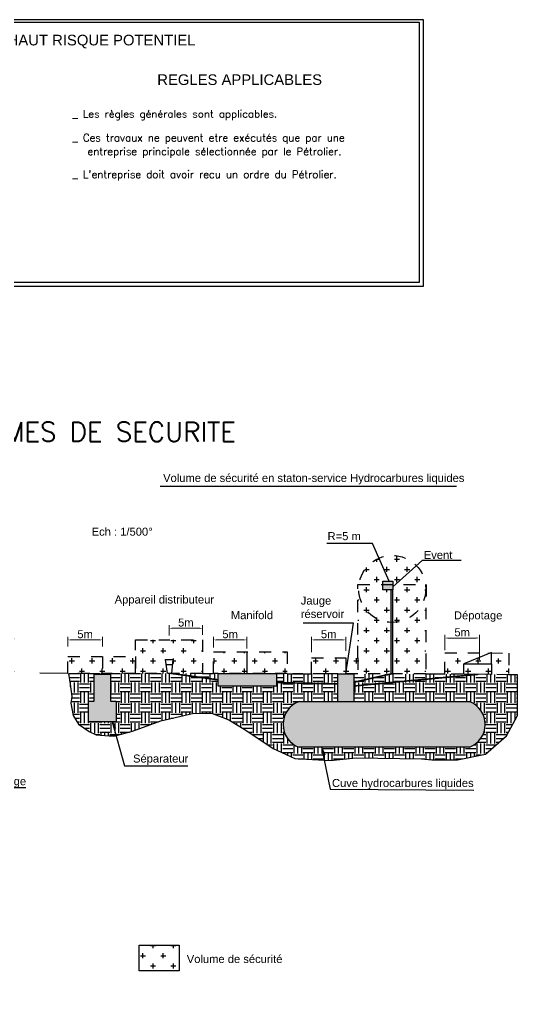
# Model space of a CAD drawing. Extents: x -58 to 166, y -6 to 61.
# Drawn here: x 67.04 to 71.47, y 25.14 to 33.85 of the extents above; entities that cross this region are included whole.
import ezdxf

# ---------------------------------------------------------------- set-up
doc = ezdxf.new("R2010")
doc.units = 0
doc.header["$MEASUREMENT"] = 0
doc.header["$PDMODE"] = 3
doc.header["$PDSIZE"] = -1
doc.linetypes.add('AXES2', pattern=[1.125, 0.75, -0.125, 0.125, -0.125])
doc.layers.get('DEFPOINTS').update_dxf_attribs({"linetype": 'CONTINUOUS'})
doc.layers.add('ATEX-Travaux', color=7, linetype='CONTINUOUS')
doc.styles.add('ARIAL', font='arial.ttf')
doc.styles.add('ROMANS', font='romans')
doc.dimstyles.new('ISO-25', dxfattribs={"dimtxt": 2.5, "dimasz": 2.5, "dimexe": 1.25, "dimexo": 0.625, "dimtad": 1, "dimtxsty": 'Standard', "dimcen": 2.5, "dimadec": 0, "dimazin": 0, "dimtfac": 1, "dimtmove": 0, "dimatfit": 3, "dimfxl": 1, "dimarcsym": 0})
pattern_1 = [(0, (-1346.374553738405, -767.6947843137614), (0.635, 0.635), [0.3175, -0.9525000000000001]), (90, (-1346.215803738405, -767.8535343137614), (-0.635, 0.635), [0.3175, -0.9525000000000001])]
pattern_2 = [(0, (-1346.374553738405, -767.6947843137614), (0.635, 0.635), [0.635, -0.635]), (0, (-1346.374553738405, -767.4566593137615), (0.635, 0.635), [0.635, -0.635]), (0, (-1346.374553738405, -767.2185343137614), (0.635, 0.635), [0.635, -0.635]), (90, (-1346.295178738405, -767.1391593137614), (-0.635, 0.635), [0.635, -0.635]), (90, (-1346.057053738405, -767.1391593137614), (-0.635, 0.635), [0.635, -0.635]), (90, (-1345.818928738405, -767.1391593137614), (-0.635, 0.635), [0.635, -0.635])]
pattern_3 = [(0, (-1346.374553738405, -767.6947843137614), (0, 0.3175), []), (59.99999999999999, (-1346.374553738405, -767.6947843137614), (-0.2749630657015593, 0.15875), []), (120, (-1346.374553738405, -767.6947843137614), (-0.2749630657015593, -0.1587499999999999), [])]

# ---------------------------------------------------------------- blocks, each defined once
blk = doc.blocks.new('*D12')
at = {"layer": 'ATEX-Travaux', "color": 0, "lineweight": -2}
for p, q in [((19.10247952938198, 22.5153330932734), (19.10247952938198, 23.34891478604102)), ((24.08045060685208, 22.483684850602), (24.08045060685208, 23.34891478604102)), ((19.30247952938198, 23.14891478604102), (23.88045060685208, 23.14891478604102))]:
    blk.add_line(p, q, dxfattribs=at)
at = {"layer": 'ATEX-Travaux', "color": 0, "lineweight": 0}
for points in [[(19.30247952938198, 23.18224811937435), (19.30247952938198, 23.11558145270768), (19.10247952938198, 23.14891478604102)], [(23.88045060685208, 23.18224811937435), (23.88045060685208, 23.11558145270768), (24.08045060685208, 23.14891478604102)]]:
    blk.add_solid(points, dxfattribs=at)
at = {"layer": 'DEFPOINTS', "color": 0, "lineweight": 0}
for p in [(24.08045060685208, 23.14891478604102), (19.10247952938198, 21.8903330932734), (24.08045060685208, 21.858684850602)]:
    blk.add_point(p, dxfattribs=at)
at = {"layer": 'ATEX-Travaux', "color": 0, "insert": (21.58778283562106, 23.5031780875417), "char_height": 0.5, "attachment_point": 5, "style": 'ARIAL'}
blk.add_mtext('5m', dxfattribs=at)
blk = doc.blocks.new('*D13')
at = {"layer": 'ATEX-Travaux', "color": 0, "lineweight": -2}
for p, q in [((24.44450613206732, 22.5153330932734), (24.44450613206732, 23.34891478604102)), ((29.6136904449163, 22.483684850602), (29.6136904449163, 23.34891478604102)), ((24.64450613206732, 23.14891478604102), (29.4136904449163, 23.14891478604102))]:
    blk.add_line(p, q, dxfattribs=at)
at = {"layer": 'ATEX-Travaux', "color": 0, "lineweight": 0}
for points in [[(24.64450613206732, 23.18224811937435), (24.64450613206732, 23.11558145270768), (24.44450613206732, 23.14891478604102)], [(29.4136904449163, 23.18224811937435), (29.4136904449163, 23.11558145270768), (29.6136904449163, 23.14891478604102)]]:
    blk.add_solid(points, dxfattribs=at)
at = {"layer": 'DEFPOINTS', "color": 0, "lineweight": 0}
for p in [(29.6136904449163, 23.14891478604102), (24.44450613206732, 21.8903330932734), (29.6136904449163, 21.858684850602)]:
    blk.add_point(p, dxfattribs=at)
at = {"layer": 'ATEX-Travaux', "color": 0, "insert": (26.92980943830639, 23.5031780875417), "char_height": 0.5, "attachment_point": 5, "style": 'ARIAL'}
blk.add_mtext('5m', dxfattribs=at)
blk = doc.blocks.new('*D18')
at = {"layer": 'ATEX-Travaux', "color": 0, "lineweight": -2}
for p, q in [((30.2386904449163, 22.44850639849199), (31.24332535907315, 22.44850639849199)), ((31.04332535907315, 22.24850639849199), (31.04332535907315, 20.6075456682715)), ((30.22768111632854, 20.4075456682715), (31.24332535907315, 20.4075456682715))]:
    blk.add_line(p, q, dxfattribs=at)
at = {"layer": 'ATEX-Travaux', "color": 0, "lineweight": 0}
for points in [[(31.00999202573982, 22.24850639849199), (31.07665869240649, 22.24850639849199), (31.04332535907315, 22.44850639849199)], [(31.00999202573982, 20.6075456682715), (31.07665869240649, 20.6075456682715), (31.04332535907315, 20.4075456682715)]]:
    blk.add_solid(points, dxfattribs=at)
at = {"layer": 'DEFPOINTS', "color": 0, "lineweight": 0}
for p in [(29.6136904449163, 22.44850639849199), (29.60268111632854, 20.4075456682715), (31.04332535907315, 20.4075456682715)]:
    blk.add_point(p, dxfattribs=at)
at = {"layer": 'ATEX-Travaux', "color": 0, "insert": (30.6880388652123, 21.42802603338174), "char_height": 0.5, "attachment_point": 5, "rotation": 90, "style": 'ARIAL'}
blk.add_mtext('1.95m', dxfattribs=at)
blk = doc.blocks.new('*D19')
at = {"layer": 'ATEX-Travaux', "color": 0, "lineweight": -2}
for p, q in [((34.58992486402758, 21.97155575538261), (34.58992486402758, 22.58411985265691)), ((34.78992486402758, 22.38411985265691), (36.55652392410893, 22.38411985265691)), ((36.75652392410893, 21.97155575538261), (36.75652392410893, 22.58411985265691))]:
    blk.add_line(p, q, dxfattribs=at)
at = {"layer": 'ATEX-Travaux', "color": 0, "lineweight": 0}
for points in [[(34.78992486402758, 22.41745318599024), (34.78992486402758, 22.35078651932357), (34.58992486402758, 22.38411985265691)], [(36.55652392410893, 22.41745318599024), (36.55652392410893, 22.35078651932357), (36.75652392410893, 22.38411985265691)]]:
    blk.add_solid(points, dxfattribs=at)
at = {"layer": 'DEFPOINTS', "color": 0, "lineweight": 0}
for p in [(36.75652392410893, 22.38411985265691), (34.58992486402758, 21.34655575538261), (36.75652392410893, 21.34655575538261)]:
    blk.add_point(p, dxfattribs=at)
at = {"layer": 'ATEX-Travaux', "color": 0, "insert": (35.67322439406826, 22.73838315415759), "char_height": 0.5, "attachment_point": 5, "style": 'ARIAL'}
blk.add_mtext('5m', dxfattribs=at)
blk = doc.blocks.new('*D14')
at = {"layer": 'ATEX-Travaux', "color": 0, "lineweight": -2}
for p, q in [((40.91868833129274, 22.66379704384588), (40.91868833129274, 23.31289463872242)), ((43.01671744168971, 22.69446338251316), (43.01671744168971, 23.31289463872242)), ((42.8167174416897, 23.11289463872242), (41.11868833129274, 23.11289463872242))]:
    blk.add_line(p, q, dxfattribs=at)
at = {"layer": 'ATEX-Travaux', "color": 0, "lineweight": 0}
for points in [[(41.11868833129274, 23.14622797205576), (41.11868833129274, 23.07956130538909), (40.91868833129274, 23.11289463872242)], [(42.8167174416897, 23.14622797205576), (42.8167174416897, 23.07956130538909), (43.01671744168971, 23.11289463872242)]]:
    blk.add_solid(points, dxfattribs=at)
at = {"layer": 'DEFPOINTS', "color": 0, "lineweight": 0}
for p in [(40.91868833129274, 23.11289463872242), (40.91868833129274, 22.03879704384588), (43.01671744168971, 22.06946338251316)]:
    blk.add_point(p, dxfattribs=at)
at = {"layer": 'ATEX-Travaux', "color": 0, "insert": (41.96770288649122, 23.46715794022311), "char_height": 0.5, "attachment_point": 5, "style": 'ARIAL'}
blk.add_mtext('5m', dxfattribs=at)
blk = doc.blocks.new('*D15')
at = {"layer": 'ATEX-Travaux', "color": 0, "lineweight": -2}
for p, q in [((43.69356973159529, 21.91283506846946), (43.69356973159529, 22.58411985265691)), ((43.89356973159529, 22.38411985265691), (45.57607936649156, 22.38411985265691)), ((45.77607936649156, 21.84386771988454), (45.77607936649156, 22.58411985265691))]:
    blk.add_line(p, q, dxfattribs=at)
at = {"layer": 'ATEX-Travaux', "color": 0, "lineweight": 0}
for points in [[(43.89356973159529, 22.41745318599024), (43.89356973159529, 22.35078651932357), (43.69356973159529, 22.38411985265691)], [(45.57607936649156, 22.41745318599024), (45.57607936649156, 22.35078651932357), (45.77607936649156, 22.38411985265691)]]:
    blk.add_solid(points, dxfattribs=at)
at = {"layer": 'DEFPOINTS', "color": 0, "lineweight": 0}
for p in [(45.77607936649156, 22.38411985265691), (43.69356973159529, 21.28783506846946), (45.77607936649156, 21.21886771988454)]:
    blk.add_point(p, dxfattribs=at)
at = {"layer": 'ATEX-Travaux', "color": 0, "insert": (44.73482454904342, 22.73838315415759), "char_height": 0.5, "attachment_point": 5, "style": 'ARIAL'}
blk.add_mtext('5m', dxfattribs=at)
blk = doc.blocks.new('*D16')
at = {"layer": 'ATEX-Travaux', "color": 0, "lineweight": -2}
for p, q in [((49.81633663476759, 21.62324781466111), (49.81633663476759, 22.58411985265691)), ((50.0163366347676, 22.38411985265691), (51.76604594781456, 22.38411985265691)), ((51.96604594781456, 21.69581738504064), (51.96604594781456, 22.58411985265691))]:
    blk.add_line(p, q, dxfattribs=at)
at = {"layer": 'ATEX-Travaux', "color": 0, "lineweight": 0}
for points in [[(50.0163366347676, 22.41745318599024), (50.0163366347676, 22.35078651932357), (49.81633663476759, 22.38411985265691)], [(51.76604594781456, 22.41745318599024), (51.76604594781456, 22.35078651932357), (51.96604594781456, 22.38411985265691)]]:
    blk.add_solid(points, dxfattribs=at)
at = {"layer": 'DEFPOINTS', "color": 0, "lineweight": 0}
for p in [(51.96604594781456, 22.38411985265691), (49.81633663476759, 20.99824781466111), (51.96604594781456, 21.07081738504064)]:
    blk.add_point(p, dxfattribs=at)
at = {"layer": 'ATEX-Travaux', "color": 0, "insert": (50.89119129129108, 22.73838315415759), "char_height": 0.5, "attachment_point": 5, "style": 'ARIAL'}
blk.add_mtext('5m', dxfattribs=at)
blk = doc.blocks.new('*D17')
at = {"layer": 'ATEX-Travaux', "color": 0, "lineweight": -2}
for p, q in [((58.1578601596525, 21.74186753003221), (58.1578601596525, 22.702739568028)), ((60.30756947269947, 21.14221933809938), (60.30756947269947, 22.702739568028)), ((58.3578601596525, 22.50273956802801), (60.10756947269947, 22.50273956802801))]:
    blk.add_line(p, q, dxfattribs=at)
at = {"layer": 'ATEX-Travaux', "color": 0, "lineweight": 0}
for points in [[(58.3578601596525, 22.53607290136134), (58.3578601596525, 22.46940623469467), (58.1578601596525, 22.50273956802801)], [(60.10756947269947, 22.53607290136134), (60.10756947269947, 22.46940623469467), (60.30756947269947, 22.50273956802801)]]:
    blk.add_solid(points, dxfattribs=at)
at = {"layer": 'DEFPOINTS', "color": 0, "lineweight": 0}
for p in [(60.30756947269947, 22.50273956802801), (58.1578601596525, 21.11686753003221), (60.30756947269947, 20.51721933809938)]:
    blk.add_point(p, dxfattribs=at)
at = {"layer": 'ATEX-Travaux', "color": 0, "insert": (59.23271481617599, 22.85700286952869), "char_height": 0.5, "attachment_point": 5, "style": 'ARIAL'}
blk.add_mtext('5m', dxfattribs=at)
blk = doc.blocks.new('VOLUMES DE SECURITE')
at = {"layer": 'ATEX-Travaux'}
h = blk.add_hatch(dxfattribs=at)
h.set_pattern_fill('CROSS,_O', color=10, scale=0.1)
h.set_pattern_definition(pattern_1)
h.paths.add_polyline_path([(16.93214749293793, 23.9058121267318), (12.79997506381574, 21.84568801908574), (12.79997506381596, 21.37453645728226), (12.46857304543664, 21.37453645728215), (12.46857304543664, 21.3942570379354, -0.1061688027392611), (12.2616963258688, 21.11422595893271), (17.36600261292301, 21.09331058058649, 0.1388156806937778)])
h.paths.add_polyline_path([(16.9321474929377, 23.9058121267318, 0.0605878831426729), (16.27289686749623, 24.98119950066962, 0.0995879946710696), (12.29747009355788, 27.68184032697786, 0.08337449826252118), (8.991440314994861, 28.28685948359987), (11.44241864720925, 23.03520265295981), (11.50545333322657, 23.0352026529597), (11.50545333322657, 22.37525972963226), (11.65297564383445, 22.37419867418328), (11.65297564383422, 23.01942760554709), (11.76854268852139, 23.01942760554709), (11.76854268852162, 22.37336745725088), (12.24735416768135, 22.36992360169495, -0.1119473219688152), (12.46857304543664, 22.07752609158479), (12.79997506381596, 22.07752609158467), (12.79997506381596, 21.84568801908586)])
h.paths.add_polyline_path([(8.991440314994861, 28.28685948359987, 0.0636941112639129), (6.432746726025016, 27.99758185329279, 0.1398985224867278), (1.673809539494414, 24.92933267668275, 0.04695400464331639), (1.137444124913372, 24.04713725045235), (5.404971548675348, 21.81265068179096, -0.1818352265661932), (5.632459515642267, 22.41750128663068), (11.37938396119193, 22.37616648464154), (11.37938396119239, 23.03520265295981), (11.44241864720925, 23.03520265295992)])
h.paths.add_polyline_path([(6.390804411660383, 21.1436081104722), (5.690760970980364, 21.14711162964625, -0.2056269615099661), (5.404971548675348, 21.81265068179096), (1.137444124913372, 24.04713725045235, 0.1645296697802212), (0.6927771681480408, 20.54506747657604), (6.00181402150929, 20.54506747657615), (6.00181402150929, 20.77215844077443), (6.390804411660156, 20.76827646510753)])
h.paths.add_polyline_path([(11.89768283420267, 20.71331991970692), (9.349375426309052, 20.73875105528145), (8.864305187578111, 20.73875105528145), (8.864305187577884, 20.74359187117602), (8.557690186781201, 20.74359187117602), (8.557690186781201, 20.74665177188911), (6.001814021509517, 20.77215844077455), (6.00181402150929, 20.54506747657604), (11.89768283420267, 20.50304978104032)])
h.paths.add_polyline_path([(8.557690186781201, 21.03945540038592), (8.864305187577884, 21.03945540038592), (8.864305187578111, 20.83763986229303), (9.260518859275635, 20.83763986229314), (9.260518859275635, 20.96363403182374), (9.260518859275408, 21.02540363880394), (8.9382162018278, 21.02523183600522), (8.938216201828027, 21.13085903586909), (6.657416631053366, 21.14227379181682), (6.657416631053366, 20.76561577688904), (8.557690186781201, 20.74665177188922)])
h.paths.add_polyline_path([(17.35237757464097, 20.99121813283045), (11.51671924450829, 21.02492426164247), (11.51671924450829, 20.71712179096789), (11.89768283420244, 20.71331991970681), (11.89768283420244, 20.50304978104032), (17.25134100319292, 20.47417113528445, 0.02522863182577762)])
h.paths.add_polyline_path([(12.33275199255195, 23.21875149839786), (16.24941865921869, 23.21875149839786), (16.24941865921869, 22.46875149839786), (12.33275199255195, 22.46875149839786)], flags=24)
h.paths.add_polyline_path([(7.998234983210295, 25.91198856905874), (11.91490164987704, 25.91198856905874), (11.91490164987704, 25.16198856905874), (7.998234983210295, 25.16198856905874)], flags=9)
h.paths.add_polyline_path([(1.018558745263817, 23.29130787893325), (4.93522541193056, 23.29130787893325), (4.93522541193056, 22.54130787893325), (1.018558745263817, 22.54130787893325)], flags=24)
h = blk.add_hatch(dxfattribs=at)
h.set_pattern_fill('CROSS,_O', color=10, scale=0.1)
h.set_pattern_definition(pattern_1)
h.paths.add_polyline_path([(36.75652392410893, 21.34655575538272), (34.58992486402758, 21.3465557553825), (34.58992486402758, 20.28945082751386), (36.75652392410893, 20.28945082751386)])
h.paths.add_polyline_path([(38.820659220896, 21.34655575538261), (36.75652392410893, 21.3465557553825), (36.75652392410871, 20.28945082751386), (38.82065922089578, 20.28945082751375)])
h.paths.add_polyline_path([(40.68179153949518, 21.15512926189854), (41.15795149354221, 21.15512926189865), (41.06818511057509, 20.28945082751386), (43.01671744168971, 20.28945082751375), (43.01671744168993, 22.38633415280754), (38.82065922089578, 22.38633415280754), (38.82065922089578, 20.28945082751375), (40.79888596166711, 20.28945082751386)])
h.paths.add_polyline_path([(45.77607936649156, 21.63511196034028), (43.69356973159529, 21.63511196034028), (43.69356973159529, 20.2854051882141), (45.77607936649156, 20.2854051882141)])
h.paths.add_polyline_path([(48.30196513862074, 21.63511196034028), (45.77607936649156, 21.6351119603404), (45.77607936649156, 20.2854051882141), (47.64012852493079, 20.28540518821399), (48.30196513862074, 20.28540518821399)])
h.paths.add_polyline_path([(51.96595397264605, 21.26784254028269), (49.81633663476759, 21.26784254028269), (49.81633663476759, 20.25881885714068), (51.96642500449661, 20.25881885714068)])
h.paths.add_polyline_path([(52.12124614583854, 21.26784254028269), (51.96595397264605, 21.2678425402828), (51.96642500449684, 20.25881885714114)])
h.paths.add_polyline_path([(52.72239835754453, 21.26784254028269), (52.12124614583877, 21.26784254028269), (51.96642500449639, 20.25881885714057), (52.4679920069816, 20.25881885714068), (52.72239835754453, 20.25881885714068)])
h.paths.add_polyline_path([(54.7756466746855, 23.47466524493325, -0.4019350717697441), (52.76942482181357, 25.56718368340341, -0.03271289306968198), (52.78731658804008, 25.84035762146311), (52.72239835754453, 25.84035762146311), (52.72239835754453, 21.26784254028269), (52.72239835754476, 20.25881885714068), (54.7756466746855, 20.25881885714068)])
h.paths.add_polyline_path([(54.77564667468573, 25.51890113866273), (54.27017625173403, 25.51890113866284), (54.27017625173426, 25.84035762146323), (52.78731658804008, 25.84035762146311, 0.03271289306968198), (52.76942482181357, 25.56718368340341, 0.4019350717697441), (54.7756466746855, 23.47466524493325)], flags=17)
h.paths.add_polyline_path([(56.95817370133, 25.56718368340341, 0.03271289306968198), (56.94028193510349, 25.84035762146311), (55.07249622125187, 25.84035762146311), (54.90656076176538, 25.68996687222807), (54.90656076176538, 25.51890113866273), (54.90656076176538, 23.47324582663362, 0.408245620998291)], flags=17)
h.paths.add_polyline_path([(56.96483887988711, 21.30902066746182), (56.97566851652527, 25.84035762146311), (56.94028193510349, 25.84035762146311, -0.03271289306968198), (56.95817370133, 25.56718368340341, -0.408245620998291), (54.90656076176538, 23.47324582663362), (54.9065607617656, 20.25881885714068), (56.96483887988734, 20.25881885714068)])
h.paths.add_polyline_path([(54.03579957698503, 27.49093543875983, 0.2642952362396765), (52.78731658804008, 25.84035762146311), (54.27017625173403, 25.84035762146311), (54.27017625173403, 26.0502693479101), (54.67356792873056, 26.0502693479101)])
h.paths.add_polyline_path([(56.37315154558223, 27.01916852377349, 0.3124098365527108), (54.03579957698503, 27.49093543875972), (54.67356792873079, 26.0502693479101), (54.9065607617656, 26.0502693479101), (54.9065607617656, 25.84035762146311), (55.07249622125209, 25.84035762146323)])
h.paths.add_polyline_path([(56.37315154558223, 27.0191685237736), (55.07249622125187, 25.84035762146311), (56.94028193510349, 25.84035762146311, 0.1601544768515438)])
h.paths.add_polyline_path([(60.98186915505994, 21.56784424783871), (58.1578601596525, 21.57971517852991), (58.1578601596525, 20.25881885714057), (59.3343011182701, 20.24544990077823), (59.3343011182701, 20.88054131398701)])
h.paths.add_polyline_path([(61.06879603810239, 20.88054131398701), (59.3343011182701, 20.88054131398701), (59.3343011182701, 20.24544990077823), (61.06879603810239, 20.22573927550275)])
h.paths.add_polyline_path([(61.06879603810216, 21.56747884425624), (60.98186915505948, 21.56784424783859), (59.33430111827033, 20.8805413139869), (61.06879603810216, 20.8805413139869)])
h.paths.add_polyline_path([(62.15474153836499, 21.56291399202371), (61.06879603810216, 21.56747884425636), (61.06879603810239, 20.88054131398701), (61.06879603810239, 20.22573927550275), (62.15474153836522, 20.2133987003989)])
h.paths.add_polyline_path([(29.6136904449163, 22.44850639849199), (24.76989893700625, 22.479301573214), (24.14663535906402, 22.33602468496463), (23.79000009547804, 22.01775382778271), (23.79000009547804, 21.06698764260295), (24.06015119764425, 21.06588067288089), (24.06015119764425, 21.43989513489112), (24.06015119764425, 21.9056297201704), (24.47021923913462, 21.9056297201704), (24.47021923913462, 20.53316636663317), (23.91908739816313, 20.53316636663317), (23.91857516834602, 20.43820681190994), (29.61369044491607, 20.40748628186873)])
h.paths.add_polyline_path([(23.79000009547804, 22.25404076577695), (24.76989893700625, 22.47930157321389), (19.10247952938198, 22.51533309327351), (19.10247952938198, 21.08619520199159), (23.79000009547826, 21.06698764260318)])
h.paths.add_polyline_path([(23.66131241336188, 20.9547784102989), (19.10247952938198, 20.98110973398605), (19.10247952938198, 20.46418574360359), (23.66116170472151, 20.43959534886801)])
h.paths.add_polyline_path([(49.02376572028743, 25.21580965593864), (53.27376572028743, 25.21580965593864), (53.27376572028743, 23.63247632260527), (49.02376572028743, 23.63247632260527)], flags=9)
h = blk.add_hatch(color=253, dxfattribs=at)
h.paths.add_polyline_path([(54.90656076176538, 25.84035762146311), (54.27017625173403, 25.84035762146323), (54.27017625173403, 25.51890113866273), (54.90656076176538, 25.51890113866261)])
h.paths.add_polyline_path([(54.90656076176538, 26.0502693479101), (54.27017625173403, 26.05026934790999), (54.27017625173426, 25.84035762146323), (54.90656076176538, 25.84035762146323)])
h.paths.add_polyline_path([(54.9065607617656, 25.51890113866273), (54.77564667468528, 25.51890113866261), (54.77564667468528, 23.47466524493325, 0.01563160933233007), (54.90656076176538, 23.47324582663362)])
h.paths.add_polyline_path([(54.90656076176538, 23.47324582663362, -0.01563160933230291), (54.7756466746855, 23.47466524493325), (54.7756466746855, 20.2588188571408), (54.90656076176538, 20.25881885714057)])
h = blk.add_hatch(color=253, dxfattribs=at)
h.paths.add_polyline_path([(5.850506823516298, 22.41593297955092), (5.632459515642495, 22.41750128663068, 0.1916153736403919), (5.405627273500841, 21.77796248874654), (5.847302843250645, 21.77574085906826)])
h.paths.add_polyline_path([(5.847302843250873, 21.77574085906838), (5.405627273500841, 21.77796248874654, 0.1957956056268852), (5.690760970980364, 21.14711162964625), (5.844152889943416, 21.14634394653137)])
h.paths.add_polyline_path([(12.09788365856593, 21.74430041545463), (5.847302843250645, 21.77574085906826), (5.844152889943416, 21.14634394653115), (6.390804411660156, 21.14360811047231), (6.390804411659929, 21.32640120523399), (6.657416631053366, 21.32614098814327), (6.657416631053366, 21.14227379181671), (11.25010702511508, 21.11928867700749), (11.25010702511508, 21.27382753337224), (11.51671924450852, 21.27246753083989), (11.51671924450829, 21.11795435835177), (12.09788365856593, 21.1150457950406)])
h.paths.add_polyline_path([(12.09788365856593, 22.37099866957794), (11.76854268853322, 22.37336745725088), (11.65297564383445, 22.37336745725099), (11.65297564383445, 22.37419867418316), (11.50545333322953, 22.37525972963215), (11.37938396119216, 22.37525972963249), (11.37938396119216, 22.37616648464177), (5.850506823516298, 22.4159329795508), (5.847302843250645, 21.77574085906838), (12.09788365856616, 21.74430041545452)])
h.paths.add_polyline_path([(12.24735416768112, 22.36992360169495), (12.09788365856616, 22.37099866957817), (12.09788365856571, 21.74430041545452), (12.54221120254874, 21.74206544633637, 0.2192165148394242)])
h.paths.add_polyline_path([(12.54221120254874, 21.74206544633637), (12.09788365856593, 21.74430041545463), (12.09788365856571, 21.11504579504049), (12.26169632597953, 21.11422595903059, 0.2171347634685095)])
h.paths.add_polyline_path([(12.59163153232703, 21.83462224301002), (12.536334457267, 21.83462224301002, -0.05614764179710269), (12.53766943169717, 21.64901148079559), (12.59163153232726, 21.64901148079559)])
h = blk.add_hatch(dxfattribs=at)
h.set_pattern_fill('EARTH', color=256, scale=0.1, style=0)
h.set_pattern_definition(pattern_2)
h.paths.add_polyline_path([(26.58581578960002, 18.64407361336248), (26.59845582691787, 19.04221558185782), (27.43944018920638, 19.01693524599432), (27.55325786806907, 18.77678923944575), (28.34364931365963, 19.11173282316486), (28.98861069930217, 19.38980178838278), (28.99845731294795, 19.7627026990674), (29.61660272940276, 19.76550686264773), (29.61370412478595, 20.40447071295159), (27.97360922581652, 20.40748628186884), (27.56212145872132, 20.40748628186884), (27.56212145872132, 20.08042285722399), (25.26257673070972, 20.08042285722411), (25.2625767307095, 20.40748628186873), (19.10247952938175, 20.40748628186873), (19.10247952938221, 20.42379723008889), (0.06098829060874777, 20.4588079658414), (0.0609882906085204, 19.08485681645993), (1.122186187024226, 19.06540436148032), (2.661141449851584, 19.5814492209073), (3.09224618339158, 19.53135006628668), (3.683763885654798, 19.62654042396935), (3.735257906766719, 19.86705957200559), (4.552354810330144, 19.8720724333225), (5.605057749711477, 19.66164518245034), (6.427168070535572, 19.60152521495388), (8.493539744635655, 19.49757585179827), (8.658171520372434, 19.61135945708429), (9.353717630860274, 19.59240288750516), (9.410626470291845, 19.25745930378764), (10.81022184015842, 18.89072995693834), (10.87344660231793, 19.11823825043359), (11.72707919378286, 19.11191939390642), (11.81560041429543, 18.82121271563301), (13.16243202501028, 18.80225123629691), (13.40675419804506, 18.78957915494902), (13.71026254710455, 18.83381606039063), (13.95686205673383, 18.8464537734443), (14.04539146910292, 19.08660468974892), (14.9559247081404, 18.89069067888704), (15.79690087857034, 19.13716045171805), (16.39127753937328, 19.22563426260331), (16.41657399772384, 19.57953932565556), (17.32078312217141, 19.51002208435034), (17.92896306416742, 19.55436209467825), (17.95425133065896, 19.86403025228799), (18.90905337181061, 19.8577113957615), (18.90905337181039, 19.68707772076232), (19.60592656333961, 19.85140235874746), (20.27618440733681, 19.88932040766383), (21.11083646317752, 19.81980316635872), (22.00240555031132, 19.83876464569494), (22.03401793139165, 19.55437682394734), (22.67397409163027, 19.42793586658274), (23.59715555984485, 19.49113425136045), (23.63509205551281, 19.14355295459143), (24.12390843059507, 19.00447428417226), (25.02812574690006, 18.83384060917308), (25.05973812798106, 19.06766775919539), (25.93233487134785, 19.04239233308897), (25.97879089962271, 19.0422155818577), (25.97879089962271, 18.64407361336271)])
h = blk.add_hatch(dxfattribs=at)
h.set_pattern_fill('NET3', color=256, scale=0.1, style=0)
h.set_pattern_definition(pattern_3)
h.paths.add_polyline_path([(25.2625767307095, 20.40748628186873), (25.2625767307095, 20.1262407042376), (27.56212145872132, 20.12822915559162), (27.56212145872132, 20.40748628186872)])
h = blk.add_hatch(dxfattribs=at)
h.set_pattern_fill('EARTH', color=256, scale=0.1, style=0)
h.set_pattern_definition(pattern_2)
h.paths.add_polyline_path([(38.82065922089578, 20.28945082751386), (34.63685602008128, 20.28945082751386), (34.73919690550112, 19.62895602413284), (34.84190642454313, 18.84506431237413), (34.77654358737391, 18.42512302532566), (34.92593850672028, 17.66922674473595), (35.26233716675096, 17.11574990228008), (35.91593277101717, 16.65847973708777), (36.36411752905816, 16.46250680914807), (37.16710805267078, 16.39718249983514), (37.54992997354247, 16.39718249983514), (38.63304109084173, 16.67714172128114), (40.40279376868647, 17.32135577233737), (42.46629829238601, 17.81595481567354), (43.62410277343088, 17.77862593752968), (44.65118977199428, 17.39601352862598), (45.72496217086011, 16.74277043549304), (47.42982713931495, 15.61059042203932), (48.77437322157902, 14.97600931310069), (50.97794213805035, 14.85469414144961), (52.61759991464396, 15.01307306439765), (56.69793175359567, 14.96641564903519), (57.33285811285575, 14.90109133972135), (58.94818607037313, 14.90109133972135), (60.68923447682438, 15.25579669307252), (62.00576440379017, 16.38497193559112), (62.68737616335466, 17.66346269068605), (62.68737616335465, 20.20517485837707), (62.1547415383657, 20.2133987003989), (60.23421104973627, 20.2352234151091), (52.4679920069816, 19.50686020120872), (52.4679920069816, 18.53865623303398), (59.69462000446083, 18.53865623303398, -0.6818121183831278), (59.69462000446083, 15.67820758760524), (49.03820020915782, 15.67820758760524, -0.6956263258193328), (49.03820020915782, 18.53865623303398), (51.46485800201162, 18.53865623303398), (51.46485800201163, 19.64213872014978), (47.64012852493079, 19.718672003395), (47.64012852493078, 19.50206336917643), (43.97775348698679, 19.50206336917643), (43.97775348698678, 19.8937342786952), (41.06818511057484, 20.28945082751386)])
h.paths.add_polyline_path([(37.60301321515954, 18.55026780699325), (37.60301321515954, 17.27471308624342), (35.88376334357462, 17.27471308624342), (35.88376334357462, 18.55026780699325), (36.24237832324479, 18.55026780699325), (36.24237832324479, 20.24655919533313), (37.25494934894641, 20.24655919533313), (37.25494934894641, 18.55026780699325)], flags=16)
h = blk.add_hatch(color=253, dxfattribs=at)
h.paths.add_polyline_path([(37.2549493489464, 20.24655919533313), (36.24237832324479, 20.24655919533313), (36.24237832324479, 18.55026780699324), (35.88376334357463, 18.55026780699325), (35.88376334357462, 17.27471308624342), (37.60301321515954, 17.27471308624342), (37.60301321515954, 18.55026780699325), (37.25494934894641, 18.55026780699325)])
h.paths.add_polyline_path([(43.97775348698679, 20.28540518821399), (43.97775348698678, 19.50206336917643), (47.64012852493079, 19.50206336917643), (47.64012852493079, 20.28540518821399)])
h.paths.add_polyline_path([(52.4679920069816, 18.53865623303398), (52.46799200698161, 18.51499120703727), (51.46485800201162, 18.51499120703727), (51.46485800201162, 18.53865623303398), (49.03820020915782, 18.53865623303398, 0.6956263258193328), (49.03820020915782, 15.67820758760524), (59.69462000446083, 15.67820758760524, 0.6818121183831275), (59.69462000446083, 18.53865623303398)])
h.paths.add_polyline_path([(52.4679920069816, 20.25881885714068), (51.46485800201162, 20.25881885714068), (51.46485800201163, 18.53865623303398), (52.46799200698161, 18.53865623303398)])
h = blk.add_hatch(dxfattribs=at)
h.set_pattern_fill('EARTH', color=256, scale=3, style=0)
h.set_pattern_definition([(0, (0, 0), (0.75, 0.75), [0.75, -0.75]), (0, (0, 0.28125), (0.75, 0.75), [0.75, -0.75]), (0, (0, 0.5625), (0.75, 0.75), [0.75, -0.75]), (90, (0.09375, 0.65625), (-0.7499999999999999, 0.75), [0.75, -0.75]), (90, (0.375, 0.65625), (-0.7499999999999999, 0.75), [0.75, -0.75]), (90, (0.65625, 0.65625), (-0.7499999999999999, 0.75), [0.75, -0.75])])
h.paths.add_polyline_path([(43.01671744169021, 20.28945082751386), (41.06818511057485, 20.28945082751386), (43.97775348698678, 19.89373427869521), (43.97775348698679, 20.28540518821399), (43.69356973159493, 20.28540518821398)])
h = blk.add_hatch(dxfattribs=at)
h.set_pattern_fill('EARTH', color=256, scale=0.1, style=0)
h.set_pattern_definition(pattern_2)
h.paths.add_polyline_path([(47.64012852493079, 20.28540518821399), (51.46485800201162, 20.28540518821399), (51.46485800201162, 19.64213872014977), (47.64012852493079, 19.64213872014977)])
h = blk.add_hatch(dxfattribs=at)
h.set_pattern_fill('EARTH', color=256, scale=0.1, style=0)
h.set_pattern_definition(pattern_2)
edge = h.paths.add_edge_path()
edge.add_line((52.4679920069816, 20.25881885714068), (52.53790035723796, 19.51341663109963))
edge.add_line((52.53790035723796, 19.51341663109963), (60.23421104973636, 20.23522341510909))
edge.add_line((60.23421104973636, 20.23522341510909), (52.4679920069816, 20.23522341510909))
h = blk.add_hatch(dxfattribs=at)
h.set_pattern_fill('CROSS,_O', color=10, scale=0.1)
h.set_pattern_definition(pattern_1)
edge = h.paths.add_edge_path()
edge.add_line((12.36061073593805, 1.189829062809622), (5.532690643825617, 1.217502903757691))
edge.add_arc((5.532690643833201, 8.181610589354104), 6.964107685596414, 248.84490638138078, 269.9999999999376, ccw=False)
edge.add_arc((5.222509097169237, 6.36987353353001), 5.175383034089331, 166.7987696207047, 244.8055011173939, ccw=False)
edge.add_arc((5.082138565765939, 6.693857545862139), 4.972813207383266, 90.3764088468971, 170.0654236595695, ccw=False)
edge.add_line((5.04946953784065, 11.66656344206592), (12.78448425981924, 11.57304731132615))
edge.add_arc((12.04923619740702, 6.430315905281851), 5.195024160482346, -78.0199204284105, 81.8636508699717, ccw=False)
edge.add_arc((12.36061073593805, 3.123465240009861), 1.933636177200263, 269.5355582414042, 293.36853739038423, ccw=False)
h = blk.add_hatch(dxfattribs=at)
h.set_pattern_fill('CROSS,_O', color=10, scale=0.1)
h.set_pattern_definition(pattern_1)
edge = h.paths.add_edge_path()
edge.add_arc((24.2682817408172, 6.352896078857952), 5.236265053074931, 0, 360)
h = blk.add_hatch(color=253, dxfattribs=at)
h.paths.add_polyline_path([(5.385769895571229, 7.108055895982943), (5.188108547272805, 7.108055895982829, 0.2083138778504768), (4.899088251333751, 6.490371694254918), (5.385769895571229, 6.486917401819937)])
h.paths.add_polyline_path([(5.385769895571002, 6.486917401819824), (4.899088251333751, 6.490371694254918, 0.2223845375829015), (5.188108547272805, 5.826761669964867), (5.385769895571229, 5.826761669964753)])
h.paths.add_polyline_path([(10.85708410096981, 6.448083968315018), (5.385769895571229, 6.486917401819937), (5.385769895571229, 5.826761669964867), (11.57836419867317, 5.826761669964981), (11.57836419867294, 6.442964579871727), (11.29595264291243, 6.444969036197904, -1), (11.11892023504038, 6.446225548981033), (11.03411650884186, 6.446827455531889, -1)])
h.paths.add_polyline_path([(10.64617814407416, 7.063258632476277), (5.385769895571457, 7.108055895982716), (5.385769895571002, 6.486917401819824), (10.85708410096981, 6.448083968314904, -0.2851542760039772), (10.90689300408985, 6.527062608163078)])
h.paths.add_polyline_path([(10.6461781440737, 7.06325863247605), (10.90689300408985, 6.527062608163078, -0.5562333934091), (11.03411650884186, 6.446827455531889), (11.11892023504038, 6.446225548981033, -1), (11.29595264291243, 6.444969036197904), (11.57836419867317, 6.442964579871614), (11.57836419867317, 7.055320202158214)])
h.paths.add_polyline_path([(10.90689300408985, 6.527062608163078), (10.94560030490561, 6.44745571192334), (11.03411650884186, 6.446827455531775, 0.5562333934095254)], flags=17)
h.paths.add_polyline_path([(10.90689300408985, 6.527062608163078, 0.2851542760036316), (10.85708410096981, 6.448083968315018), (10.94560030490629, 6.447455711923567)], flags=17)
h.paths.add_polyline_path([(11.03411650884186, 6.446827455531889), (10.85708410096981, 6.448083968315018, 1)], flags=17)
h.paths.add_polyline_path([(11.29595264291243, 6.444969036197904), (11.11892023504038, 6.446225548981033, 1)], flags=17)
h.paths.add_polyline_path([(11.11892023504038, 6.446225548981033), (11.29595264291243, 6.444969036197904, 1)], flags=17)
h.paths.add_polyline_path([(11.75357166344156, 7.055320202158214), (11.57836419867317, 7.055320202158214), (11.57836419867294, 6.442964579871614), (12.07837861832513, 6.439415656160008, 0.2533699238227396)])
h.paths.add_polyline_path([(12.07837861832536, 6.439415656160122), (11.57836419867294, 6.442964579871614), (11.57836419867317, 5.826761669964867), (11.73369002340996, 5.826761669964867, 0.2561309861681004)])
h = blk.add_hatch(dxfattribs=at)
h.set_pattern_fill('NET3', color=256, scale=0.1, style=0)
h.set_pattern_definition(pattern_3)
h.paths.add_polyline_path([(27.518950365617, 5.530963574272278), (27.518950365617, 7.157340031036143), (25.18829295987825, 7.157340031036141), (25.18829295987825, 5.530963574272278)])
h = blk.add_hatch(dxfattribs=at)
h.set_pattern_fill('CROSS,_O', color=10, scale=0.1)
h.set_pattern_definition(pattern_1)
h.paths.add_polyline_path([(41.55719862854721, 1.713112424817041), (41.55719862854721, 3.32633564410196), (39.04636949192582, 3.32633564410196), (39.04636949192582, 1.713112424817041)])
blk.add_hatch(color=256, dxfattribs=at).paths.add_polyline_path([(26.46301164221268, 1.998202341734104), (26.06187272623947, 0.8318995210846651), (26.86414236632527, 0.8318995210846652)])
for p, q in [((5.632459515642495, 22.41750128663068), (12.24735416768135, 22.36992360169495)), ((12.09788365856593, 22.36974408582762), (12.09788365856593, 21.11346015906918)), ((12.26169632597953, 21.11422595903059), (5.690760970980364, 21.14711162964625))]:
    blk.add_line(p, q, dxfattribs=at)
for points in [[(8.832387770290097, 32.22601138428297), (29.45409666201931, 32.22601138428297)], [(40.35628858926293, 31.98153988231832), (58.88575002720927, 31.98153988231832)], [(11.44241864720925, 23.03520265295981), (8.979669190201548, 28.31208121123097), (8.932787185298821, 28.03316776790405)], [(54.67356792873079, 26.0502693479101), (53.62850799311354, 28.41097352526219), (50.7713188968014, 28.41097352526219)], [(54.90656076176538, 25.68996687222796), (56.76370418367924, 27.37313448162774), (59.17333929503957, 27.37313448162774)], [(5.404971548675121, 21.81265068179107), (1.112847468592463, 24.06001611278305), (1.23882186513265, 23.7141434112508)], [(12.59163153232703, 21.74181686190275), (16.94169668867517, 23.91057294653899), (16.52879426422123, 23.57801550444754)], [(51.96642500449661, 20.25881885714068), (52.4528534528913, 23.4290436748214), (49.28921513039722, 23.4290436748214)], [(5.850506823516525, 22.41593297955092), (5.844152889943416, 21.14634394653126)], [(12.46857304543664, 22.07752609158479), (12.79997506381596, 22.07752609158479), (12.79997506381596, 21.37453645728226), (12.46857304543664, 21.37453645728226), (12.46857304543664, 21.3942570379354)], [(23.6616664437538, 22.16499742314579), (23.66116170472174, 20.43959534886801)], [(24.76989893700602, 22.479301573214), (23.79000009547826, 22.25404076577695), (23.79000009547826, 20.53316636663317)], [(23.79000009547826, 22.01775382778294), (24.1609624660714, 22.34881057882819)], [(12.54221120254874, 21.74206544633637), (5.405627273500841, 21.77796248874654)], [(12.536334457267, 21.83462224301002), (12.59163153232703, 21.83462224301002), (12.59163153232703, 21.64901148079559), (12.536334457267, 21.64901148079559)], [(45.77607936649156, 21.6351119603404), (45.77607936649156, 20.28540518821399)], [(61.06879603810239, 20.88054131398701), (61.06879603810239, 21.60410684847909), (59.3343011182701, 20.88054131398701)], [(6.210773713238495, 21.14450911313475), (6.964821354541527, 16.72415463315201), (12.83600593671713, 16.72415463315201)], [(8.9382162018278, 21.13085903586909), (8.9382162018278, 21.02523183600522), (11.25010702511508, 21.02646418486972)], [(11.25010702511508, 21.02646418486972), (24.06015119764425, 20.95247476079135)], [(12.26169632586857, 21.11422595893271), (24.06015119764425, 21.06588067288089)], [(40.68179153949518, 21.15512926189865), (40.79888596166734, 20.28945082751386)], [(40.68179153949518, 21.15512926189865), (41.15795149354221, 21.15512926189865), (41.06818511057486, 20.28945082751386)], [(40.71377062164379, 20.84293506292693), (41.1255785673934, 20.84293506292693)], [(6.00181402150929, 20.54506747657604), (0.06098829060874777, 20.54506747657604)], [(8.864305187577884, 20.60645701446288), (9.339629856433703, 17.97969068824386), (12.55877155733651, 17.97969068824386)], [(8.864305187577884, 20.60645701446288), (9.045270996574118, 20.44835179086601)], [(11.89768283420244, 20.5030497810402), (29.6136904449163, 20.40748628186873)], [(23.66118907743999, 20.53316636663317), (24.47021923913462, 20.53316636663317)], [(23.9190873981629, 20.53316636663317), (23.91857516834625, 20.43820681190982)], [(34.58992486402758, 20.28945082751386), (32.85242353220974, 20.30691483113776)], [(34.63685602008127, 20.28945082751386), (34.7391969055011, 19.62895602413289), (34.84190642454314, 18.84506431237412), (34.77654358737391, 18.42512302532566), (34.92593850672029, 17.66922674473597), (35.26233716675097, 17.11574990228007), (35.9159327710172, 16.65847973708776), (36.36411752905815, 16.46250680914807), (37.16710805267076, 16.39718249983514), (37.54992997354248, 16.39718249983514), (38.63304109084174, 16.67714172128115), (40.40279376868648, 17.32135577233737), (42.466298292386, 17.81595481567354), (43.62410277343088, 17.77862593752968), (44.65118977199427, 17.39601352862599), (45.72496217086018, 16.74277043549307), (47.42982713931497, 15.61059042203931), (48.77437322157903, 14.97600931310069), (50.97794213805037, 14.85469414144961), (52.61759991464396, 15.01307306439764), (56.69793175359564, 14.96641564903518), (57.33285811285577, 14.90109133972135), (58.94818607037314, 14.90109133972135), (60.68923447682437, 15.25579669307251), (62.00576440379018, 16.38497193559112), (62.68737616335466, 17.66346269068606), (62.68737616335466, 20.20517485837706), (62.15474153836522, 20.2133987003989)], [(36.24237832324479, 18.55026780699325), (36.24237832324479, 20.24655919533313), (37.25494934894641, 20.24655919533313), (37.25494934894641, 18.55026780699325)], [(43.01671744168971, 20.28945082751386), (43.69356973159529, 20.28540518821399)], [(48.30196513862074, 20.25881885714068), (49.81633663476759, 20.25881885714068)], [(56.96483887988734, 20.25881885714068), (58.1578601596525, 20.25881885714068)], [(37.25494934894641, 18.55026780699325), (37.60301321515954, 18.55026780699325), (37.60301321515954, 17.27471308624342), (35.88376334357463, 17.27471308624342), (35.88376334357463, 18.55026780699325), (36.24237832324479, 18.55026780699325)], [(49.03820020915782, 18.53865623303398), (59.69462000446083, 18.53865623303398)], [(37.35242427055027, 17.27471308624342), (38.12355665733457, 14.51295054507671), (42.09369840854947, 14.51295054507671)], [(37.35242427055027, 17.27471308624342), (37.56770630599613, 16.86857312452219)], [(59.69462000446083, 15.67820758760524), (59.69462000446083, 15.67820758760524), (49.03820020915782, 15.67820758760524)], [(50.44005653190879, 15.67820758760524), (50.99317080258379, 13.05352544598907), (59.95769871977859, 13.00498268415674)], [(50.44005653190879, 15.67820758760524), (50.65404425374663, 15.20901162404232)], [(24.2682817408172, 6.352896078857952), (22.39349305618134, 13.00701532331902), (17.37467735775908, 13.00701532331902)], [(25.71632376051684, 7.157340031036142), (25.71632376051684, 13.16711757077508), (31.95743636396332, 13.16711757077508)], [(10.94560030490584, 6.447455711923453), (8.435787143802827, 11.60923221622204), (8.535580361298798, 11.12480127845436)], [(22.84989816498796, 11.38711328173497), (23.10453816252493, 10.92643729913277)], [(11.05605950696781, 6.603642249540712), (12.12353236682293, 9.933085558518428), (18.29246844819954, 9.933085558518428)], [(5.385769895571229, 7.108055895982829), (5.188108547272805, 7.108055895982829)], [(11.05605950696781, 6.603642249540712), (11.09045377421285, 6.901439936093311)], [(11.57836419867317, 7.055320202158214), (11.75357166344156, 7.055320202158214)], [(11.99556487067844, 6.785533996035952), (12.31998951195465, 6.785533996035952), (12.31998951195465, 6.076088921039513), (11.97708784564088, 6.076088921039513)], [(4.898779453332736, 6.467408782973848), (1.853342305430942, 2.522196096822768), (1.891467213840315, 2.948495518448794)], [(24.2682817408172, 6.352896078857952), (4.899088251333751, 6.490371694254918)], [(12.07842281932608, 6.447455118241578), (15.05798707037729, 2.164284672522513), (14.86297988415981, 2.648681241995178)], [(5.385769895571229, 5.826761669964867), (5.188108547272805, 5.826761669964867)], [(11.73369002340996, 5.826761669964867), (10.36701773194773, 3.383175894303236), (5.317367878983077, 3.383175894303236)], [(11.57836419867317, 5.826761669964867), (11.73369002340996, 5.826761669964867)], [(24.31877635522005, 5.950158578343576), (21.1109839166279, 0.41912647842571), (16.47036173915194, 0.41912647842571)], [(26.46301164221268, 1.9982023417341), (26.06187272623947, 0.8318995210846651), (26.86414236632527, 0.8318995210846651), (26.46301164221268, 1.9982023417341)]]:
    blk.add_lwpolyline(points, dxfattribs=at)
at = {"layer": 'ATEX-Travaux', "linetype": 'AXES2'}
for points in [[(52.72239835754453, 21.26784254028269), (52.72239835754453, 25.84035762146311), (56.97566851652527, 25.84035762146311), (56.96483887988734, 21.30902066746864)], [(36.75652392410893, 21.34655575538261), (36.75652392410893, 20.28945082751386)], [(52.72239835754453, 20.25881885714068), (49.81633663476759, 20.25881885714068), (49.81633663476759, 21.26784254028269), (52.72239835754453, 21.26784254028269)], [(51.96595397264582, 21.26784254028269), (51.96642500449661, 20.25881885714068)], [(56.96483887988734, 21.30902066746864), (56.96483887988734, 20.25881885714068), (52.72239835754453, 20.25881885714068)], [(52.72239835754453, 21.26784254028269), (52.72239835754453, 20.25881885714068)]]:
    blk.add_lwpolyline(points, dxfattribs=at)
at = {"layer": 'ATEX-Travaux'}
for points in [[(54.27017625173403, 26.0502693479101), (54.90656076176538, 26.0502693479101), (54.90656076176538, 25.51890113866273), (54.27017625173403, 25.51890113866273)], [(54.90656076176538, 25.51890113866273), (54.7756466746855, 25.51890113866273), (54.7756466746855, 20.25881885714068), (54.90656076176538, 20.25881885714068)], [(11.37938396119216, 23.03520265295981), (11.50545333322657, 23.03520265295981), (11.50545333322657, 22.37525972963226), (11.37938396119216, 22.37525972963226)], [(11.65297564383445, 23.01942760554709), (11.76854268852139, 23.01942760554709), (11.76854268852139, 22.37336745725088), (11.65297564383445, 22.37336745725088)], [(24.06015119764425, 21.9056297201704), (24.47021923913462, 21.9056297201704), (24.47021923913462, 20.53316636663317), (24.06015119764425, 20.53316636663317)], [(24.06015119764425, 21.43989513489112), (24.47021923913462, 21.43989513489112), (24.47021923913462, 20.53316636663317), (24.06015119764425, 20.53316636663317)], [(24.22055597451117, 21.43989513489112), (24.33097403218972, 21.43989513489112), (24.33097403218972, 20.53316636663317), (24.22055597451117, 20.53316636663317)], [(6.390804411660156, 21.32640120523399), (6.657416631053366, 21.32614098814327), (6.657416631053366, 20.76827646510753), (6.390804411660156, 20.76827646510753)], [(8.557690186781201, 21.03945540038592), (8.864305187577884, 21.03945540038592), (8.864305187577884, 20.74359187117602), (8.557690186781201, 20.74359187117602)], [(8.864305187577884, 20.83763986229303), (9.349375426311553, 20.83763986229303), (9.349375426311553, 20.73875105528145), (8.864305187577884, 20.73875105528145)], [(9.382366068755346, 21.02546858921983), (9.260518859275635, 21.02546858921983), (9.260518859275635, 20.96363403182374), (9.382366068755346, 20.96363403182374)], [(9.260518859275635, 20.83763986229303), (11.17036869732556, 20.83763986229303), (11.17036869732556, 20.96363403182374), (9.260518859275635, 20.96363403182374)], [(11.17036869732556, 20.96363403182374), (11.02023024781715, 20.96363403182374), (11.02023024781715, 21.02634164950484), (11.17036869732556, 21.02634164950484)], [(11.25010702511508, 21.27382753337213), (11.51671924450829, 21.27246753083989), (11.51671924450829, 20.71978247918639), (11.25010702511508, 20.71978247918639)], [(59.3343011182701, 20.88054131398701), (61.06879603810239, 20.88054131398701), (61.06879603810239, 20.22573927550275), (59.3343011182701, 20.24544990077823)], [(6.00181402150929, 20.77215844077443), (11.89768283420244, 20.71331991970681), (11.89768283420244, 20.5030497810402), (6.00181402150929, 20.54506747657604)], [(25.2625767307095, 20.40748628186873), (27.56212145872132, 20.40748628186873), (27.56212145872132, 20.12822915559161), (25.2625767307095, 20.1262407042376)], [(43.97775348698678, 20.28540518821399), (47.64012852493079, 20.28540518821399), (47.64012852493079, 19.50206336917643), (43.97775348698678, 19.50206336917643)], [(51.46485800201162, 20.25881885714068), (52.4679920069816, 20.25881885714068), (52.4679920069816, 18.51499120703727), (51.46485800201162, 18.51499120703727)], [(11.57836419867317, 7.055320202158214), (5.385769895571229, 7.108055895982829), (5.385769895571229, 5.826761669964867), (11.57836419867317, 5.826761669964867)], [(25.18829295987825, 7.157340031036142), (27.518950365617, 7.157340031036142), (27.518950365617, 5.530963574272278), (25.18829295987825, 5.530963574272278)], [(24.02436916070337, 6.623669146022507), (24.66179403673641, 6.623669146022507), (24.66179403673641, 6.070143206001262), (24.02436916070337, 6.070143206001262)], [(39.04636949192582, 3.32633564410196), (41.55719862854721, 3.32633564410196), (41.55719862854721, 1.713112424817041), (39.04636949192582, 1.713112424817041)]]:
    blk.add_lwpolyline(points, close=True, dxfattribs=at)
at = {"layer": 'ATEX-Travaux', "linetype": 'AXES2'}
for points in [[(19.10247952938198, 22.5153330932734), (29.6136904449163, 22.44850639849199), (29.6136904449163, 20.40748628186873), (19.10247952938198, 20.40748628186873)], [(38.82065922089578, 22.38633415280754), (43.01671744168971, 22.38633415280754), (43.01671744168971, 20.28945082751386), (38.82065922089578, 20.28945082751386)], [(43.69356973159529, 21.6351119603404), (48.30196513862074, 21.6351119603404), (48.30196513862074, 20.28540518821399), (43.69356973159529, 20.28540518821399)], [(58.1578601596525, 21.57971517852991), (62.15474153836522, 21.56291399202371), (62.15474153836522, 20.2133987003989), (58.1578601596525, 20.25881885714068)], [(34.58992486402758, 21.34655575538261), (38.82065922089578, 21.34655575538261), (38.82065922089578, 20.28945082751386), (34.58992486402758, 20.28945082751386)]]:
    blk.add_lwpolyline(points, close=True, dxfattribs=at)
at = {"layer": 'ATEX-Travaux', "const_width": 0.1}
for points in [[(41.06818511057486, 20.28945082751386), (43.97775348698678, 19.89373427869521)], [(52.4679920069816, 19.74052041951188), (54.7756466746855, 20.25881885714068)], [(52.4679920069816, 19.50686020120872), (60.23421104973613, 20.23522341510909)], [(47.64012852493079, 19.718672003395), (51.46485800201162, 19.64213872014977)]]:
    blk.add_lwpolyline(points, dxfattribs=at)
at = {"layer": 'ATEX-Travaux'}
blk.add_lwpolyline([(12.36061073593805, 1.189829062809622), (5.532690643825617, 1.217502903757691, -0.09256957152124673), (3.019387795899547, 1.686835408398906, -0.3541516277792248), (0.1838907402968744, 7.551784952938647, -0.3624343047864043), (5.04946953784065, 11.66656344206592), (12.78448425981924, 11.57304731132615, -0.838234295828447), (13.12757566805931, 1.348440265911222, -0.1043674750212859), (12.34493677950809, 1.189892589999658)], format="xyb", dxfattribs=at)
at = {"layer": 'ATEX-Travaux', "linetype": 'AXES2'}
blk.add_circle((54.86379926157178, 25.56718368340341), 2.094374439758212, dxfattribs=at)
at = {"layer": 'ATEX-Travaux'}
for centre, radius in [((24.2682817408172, 6.352896078857952), 5.236265053074931), ((10.94560030490584, 6.447455711923453), 0.08851843347776166), ((11.2074364389764, 6.445597292589468), 0.08851843347776166), ((24.2682817408172, 6.352896078857952), 0.1061833023304644)]:
    blk.add_circle(centre, radius, dxfattribs=at)
for centre, radius, start, end in [((8.842904684429413, 18.14006712347759), 10.14787948455161, 70.0973894374221, 103.7392477965088), ((9.428957925519853, 18.12563298928376), 10.31662037324172, 106.8834409075392, 138.739072307407), ((7.572887224011765, 16.4508123451551), 12.18432077793811, 43.50220967879002, 67.18485605170177), ((6.092396765792046, 21.63872880684551), 5.509263735254285, 143.3242609118413, 191.4500258870743), ((12.18150725156124, 21.73326676176782), 5.223843036100206, 346.0527422938306, 38.44415833647258), ((6.322811368637758, 21.81265068179107), 0.917839819962524, 138.7768327715765, 226.478381875013), ((11.71316675007938, 21.73589156475998), 0.829067440552372, 311.4237226304279, 49.88504690375689), ((49.56876129321859, 17.1084319103195), 1.525462774768308, 110.3530177407093, 249.6469822592783), ((59.133351644708, 17.10843191031972), 1.536412634985496, 291.4267203658889, 68.57327963411115), ((5.752720619908132, 6.467408782973848), 0.8539411665754864, 131.3902193533988, 228.6097806466012), ((11.34727529973202, 6.447455118241578), 0.7311475195940805, 301.904462676181, 56.24127542549611)]:
    blk.add_arc(centre, radius, start, end, dxfattribs=at)
at = {"layer": 'ATEX-Travaux', "attachment_point": 1}
for s, insert, char_height, width, style in [('DEFINITION DES VOLUMES DE SECURITE', (13.41239838839692, 35.98330068816352), 1.2, 52.68539582796439, 'ROMANS'), ('Volume de sécurité en staton-service Gaz de pérole liquéfiés (GPL)', (9.022397922963819, 32.9954144048142), 0.5, 21.6296300597686, 'ARIAL'), ('Volume de sécurité en staton-service Hydrocarbures liquides', (40.54629874193643, 32.75094290284954), 0.5, 21.6296300597686, 'ARIAL'), ('Ech : 1/200°', (5.449707349404434, 29.59319868601682), 0.5, 7.653399237989788, 'ARIAL'), ('Ech : 1/500°', (36.07962248305421, 29.39513420183715), 0.5, 7.653399237989788, 'ARIAL'), ('R=5 m', (50.8233535805598, 29.11549902431472), 0.5, 7.653399237989788, 'ARIAL'), ('Event', (56.83558774003768, 27.94101654945104), 0.5, 7.653399237989788, 'ARIAL'), ('R=5m mini', (8.123234983210295, 25.78698856905879), 0.5, 7.653399237989788, 'ARIAL'), ('Appareil distributeur', (37.51822748202221, 25.15888342885302), 0.5, 7.653399237989788, 'ARIAL'), ('Jauge réservoir', (49.14876572028743, 25.0908096559387), 0.5, 3.304087732603875, 'ARIAL'), ('Manifold', (44.77924490053806, 24.18076175268737), 0.5, 7.653399237989788, 'ARIAL'), ('Dépotage', (58.71937927691829, 24.16927292263887), 0.5, 7.653399237989788, 'ARIAL'), ('R=5m mini', (1.143558745264045, 23.16630787893331), 0.5, 7.653399237989788, 'ARIAL'), ('R=5m mini', (12.45775199255218, 23.09375149839803), 0.5, 7.653399237989788, 'ARIAL'), ('Pompe', (10.39154150548416, 18.64932084280093), 0.5, 7.653399237989788, 'ARIAL'), ('Réservoir GPL', (7.436101911167952, 17.40907839048742), 0.5, 7.653399237989788, 'ARIAL'), ('Séparateur', (38.66698815153222, 15.22558696175287), 0.5, 7.653399237989788, 'ARIAL'), ('R=5m mini', (17.55356296689433, 13.69621747255127), 0.5, 4.660765956972682, 'ARIAL'), ('Aire de remplissage', (25.81388879256588, 13.80846923383143), 0.5, 7.653399237989788, 'ARIAL'), ('Cuve hydrocarbures liquides', (51.09951750670075, 13.697935887303), 0.5, 10.75801836505093, 'ARIAL'), ('Orifice de soupapes', (12.1712833508908, 10.7495433936964), 0.5, 7.653399237989788, 'ARIAL'), ('R=5m mini', (4.437935570150444, 9.65846361850015), 0.5, 7.653399237989788, 'ARIAL'), ('R=5m mini', (0.04314146426509069, 5.02953942229658), 0.5, 7.653399237989788, 'ARIAL'), ('Orifice de remplissage', (5.56323162801209, 5.000499308017709), 0.5, 5.163300612293256, 'ARIAL'), ('R=5m mini', (11.87076438791587, 4.415520920491019), 0.5, 7.653399237989788, 'ARIAL'), ('Volume de sécurité', (42.0243065792024, 2.705389127644537), 0.5, 6.959203853907638, 'ARIAL'), ('Poste de distribution', (16.52856527730694, 1.92913546210707), 0.5, 4.660765956972682, 'ARIAL'), ('Sens circulation', (24.06601656816997, 0.4999999863557036), 0.5, 6.003989809563677, 'ARIAL')]:
    blk.add_mtext(s, dxfattribs=dict(at, insert=insert, char_height=char_height, width=width, style=style))
at = {"layer": 'ATEX-Travaux'}
for base, p1, p2, picture, middle in [((24.08045060685208, 23.14891478604102), (19.10247952938198, 21.8903330932734), (24.08045060685208, 21.858684850602), '*D12', (21.58778283562106, 23.14891478604102)), ((29.6136904449163, 23.14891478604102), (24.44450613206732, 21.8903330932734), (29.6136904449163, 21.858684850602), '*D13', (26.92980943830639, 23.14891478604102))]:
    dim = blk.add_linear_dim(base=base, p1=p1, p2=p2, text='5m', dimstyle='ISO-25', override={"dimtxt": 0.5, "dimasz": 0.2, "dimexe": 0.2, "dimgap": 0.1, "dimtxsty": 'ARIAL'}, dxfattribs=at)
    dim.commit()
    dim.dimension.update_dxf_attribs({"geometry": picture, "text_midpoint": middle, "dimtype": 160})
for base, p1, p2, picture, middle in [((40.91868833129274, 23.11289463872242), (43.01671744168971, 22.06946338251316), (40.91868833129274, 22.03879704384588), '*D14', (41.96770288649122, 23.46715794022311)), ((36.75652392410893, 22.38411985265691), (34.58992486402758, 21.34655575538261), (36.75652392410893, 21.34655575538261), '*D19', (35.67322439406826, 22.73838315415759)), ((45.77607936649156, 22.38411985265691), (43.69356973159529, 21.28783506846946), (45.77607936649156, 21.21886771988454), '*D15', (44.73482454904342, 22.73838315415759)), ((51.96604594781456, 22.38411985265691), (49.81633663476759, 20.99824781466111), (51.96604594781456, 21.07081738504064), '*D16', (50.89119129129108, 22.73838315415759)), ((60.30756947269947, 22.50273956802801), (58.1578601596525, 21.11686753003221), (60.30756947269947, 20.51721933809938), '*D17', (59.23271481617599, 22.85700286952869))]:
    dim = blk.add_linear_dim(base=base, p1=p1, p2=p2, text='5m', dimstyle='ISO-25', override={"dimtxt": 0.5, "dimasz": 0.2, "dimexe": 0.2, "dimgap": 0.1, "dimtxsty": 'ARIAL'}, dxfattribs=at)
    dim.commit()
    dim.dimension.update_dxf_attribs({"geometry": picture, "text_midpoint": middle})
dim = blk.add_linear_dim(base=(31.04332535907315, 20.4075456682715), p1=(29.6136904449163, 22.44850639849199), p2=(29.60268111632854, 20.4075456682715), angle=90, text='1.95m', dimstyle='ISO-25', override={"dimtxt": 0.5, "dimasz": 0.2, "dimexe": 0.2, "dimgap": 0.1, "dimtxsty": 'ARIAL'}, dxfattribs=at)
dim.commit()
dim.dimension.update_dxf_attribs({"geometry": '*D18', "text_midpoint": (30.6880388652123, 21.42802603338174)})

msp = doc.modelspace()

# ---------------------------------------------------------------- linework, layer by layer
at = {"layer": 'ATEX-Travaux', "color": 7}
for points in [[(64.00092451147066, 33.85227935764897), (70.63092783990942, 33.85227935764897), (70.63092783990942, 31.47801188902622), (64.00092451147066, 31.47801188902622)], [(64.02346120053335, 33.82835161461344), (70.59453653671153, 33.82835161461344), (70.59453653671153, 31.51252583546602), (64.02346120053335, 31.51252583546602)]]:
    msp.add_lwpolyline(points, close=True, dxfattribs=at)

# ---------------------------------------------------------------- block references
at = {"layer": 'ATEX-Travaux', "color": 10, "lineweight": 0, "ltscale": 100, "xscale": 0.1425000000000005, "yscale": 0.1425000000000003, "zscale": 0.1425}
msp.add_blockref('VOLUMES DE SECURITE', (62.53659753918947, 25.14127812834256), dxfattribs=at)

# ---------------------------------------------------------------- texts
at = {"layer": 'ATEX-Travaux', "color": 7}
for s, height, style, p in [('TRAVAUX A HAUT RISQUE POTENTIEL', 0.09448907718251576, 'ARIAL', (66.14550307659192, 33.62250718664791)), ('REGLES APPLICABLES', 0.09448907718251576, 'ARIAL', (68.26249847744475, 33.27038553703505)), ('_ Les règles générales sont applicables.', 0.06649844098763424, 'ROMANS', (67.50892224773997, 32.97940190763302)), ('_ Ces travaux ne peuvent etre exécutés que par une', 0.06649844098763424, 'ROMANS', (67.50892224773997, 32.76773256226852)), ('entreprise principale sélectionnée par le Pétrolier.', 0.06649844098763424, 'ROMANS', (67.6411628366368, 32.64538704716824)), ("_ L'entreprise doit avoir recu un ordre du Pétrolier.", 0.06649844098763424, 'ROMANS', (67.50892224773997, 32.44167068110482))]:
    msp.add_text(s, height=height, dxfattribs=dict(at, style=style)).set_placement(p)

doc.saveas('drawing.dxf')
